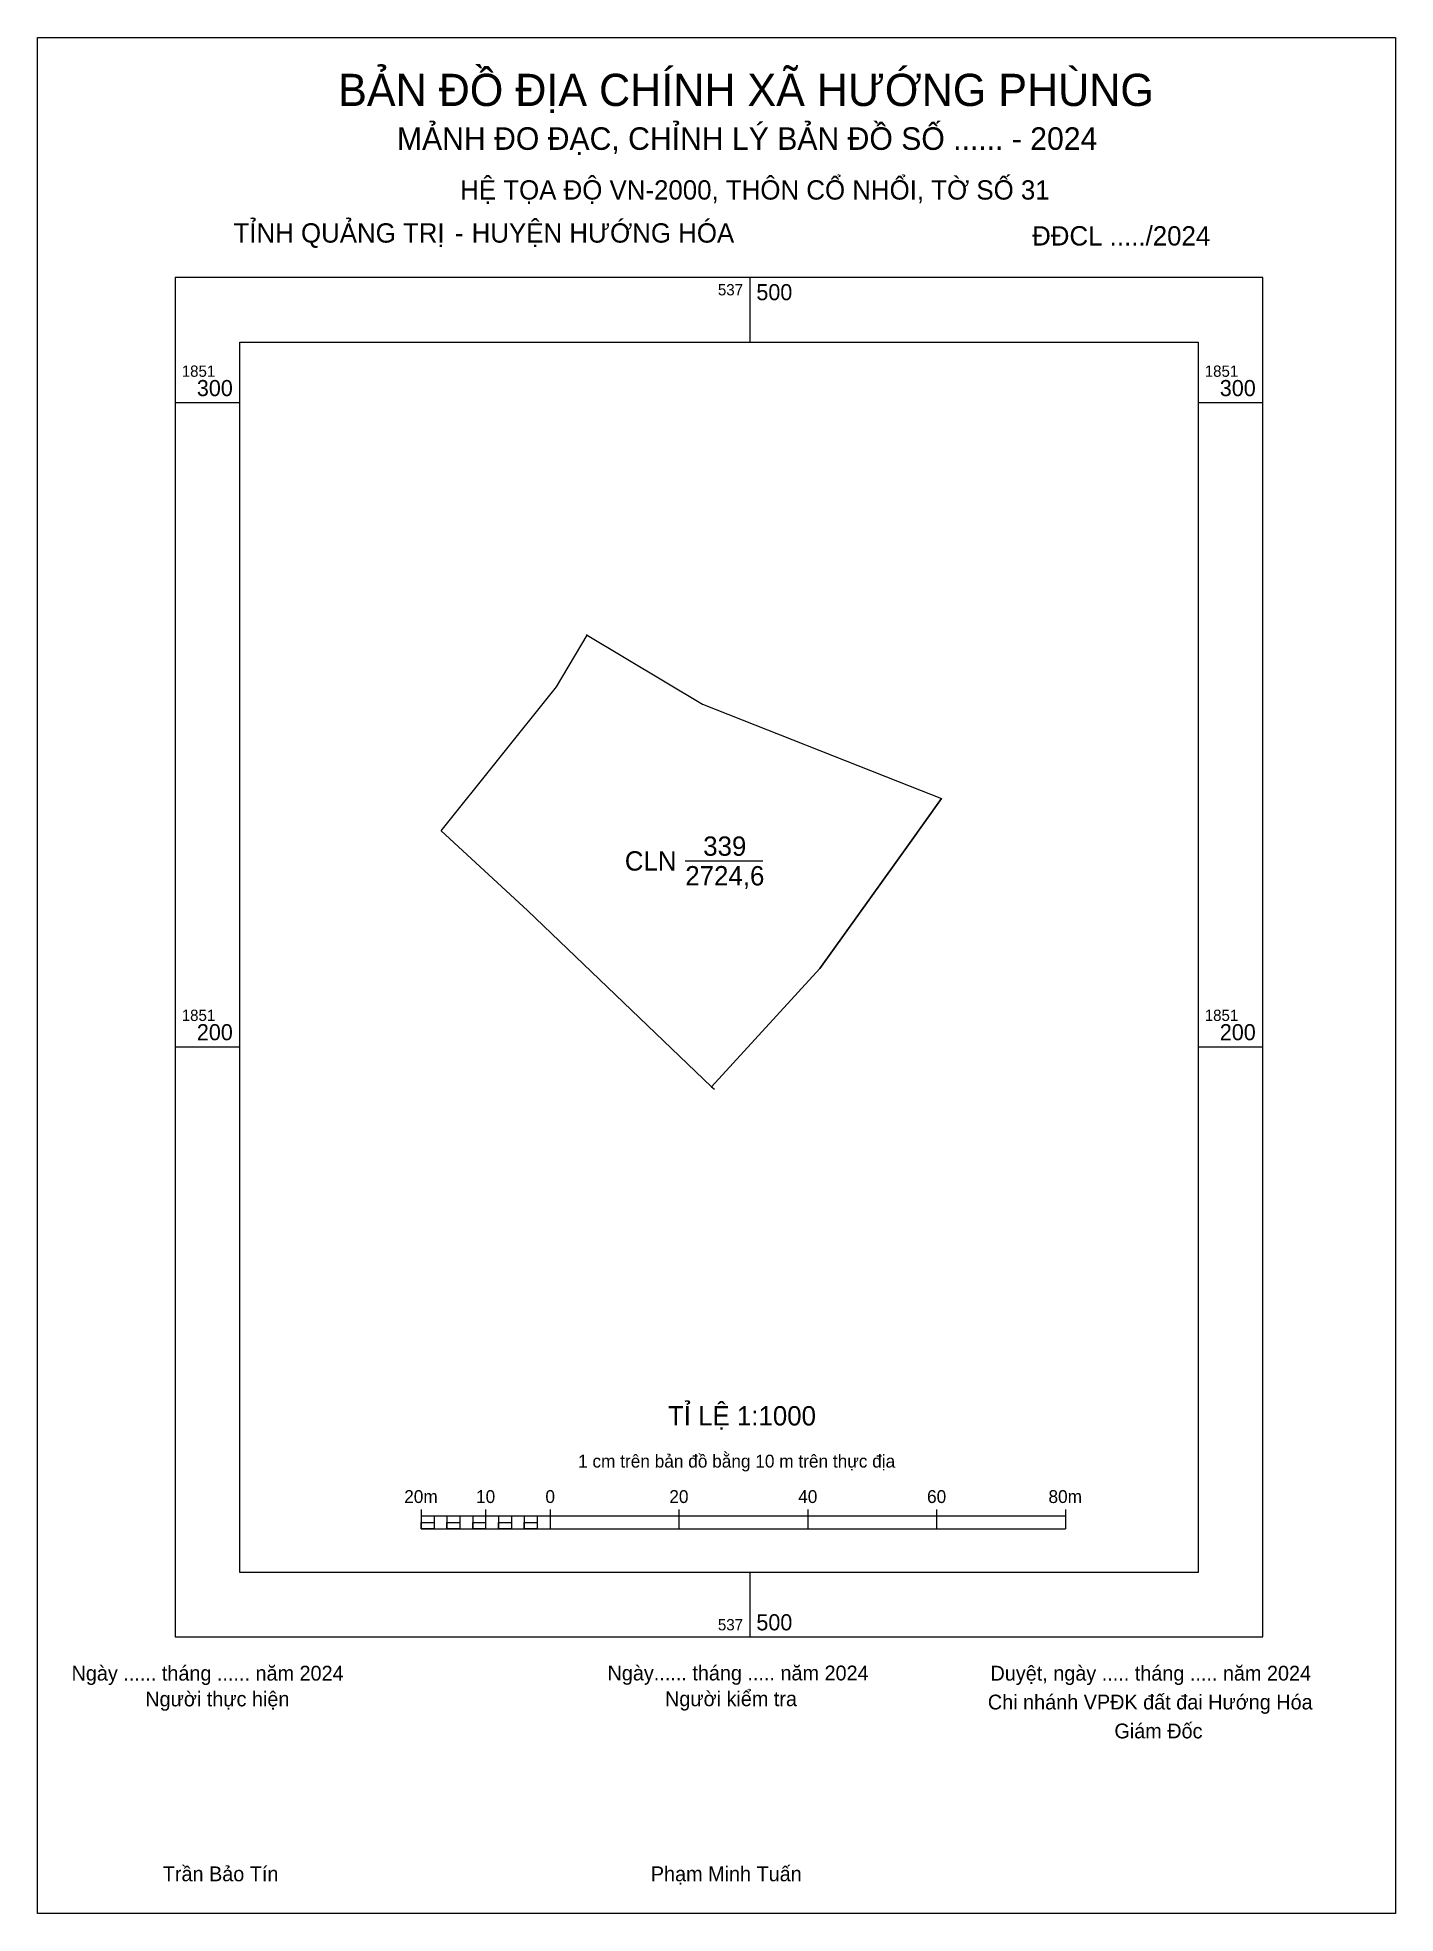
# Model space of a CAD drawing. Extents: x 537389 to 537600, y 1851065 to 1851357.
import ezdxf

# ---------------------------------------------------------------- set-up
doc = ezdxf.new("R2010")
doc.units = 0
for name, color, linetype in [('Level 1', 7, 'Continuous'), ('Level 10', 7, 'Continuous'), ('Level 13', 7, 'Continuous'), ('Level 2', 7, 'Continuous'), ('Level 27', 7, 'Continuous'), ('Level 6', 7, 'Continuous'), ('Level 62', 7, 'Continuous'), ('Level 63', 7, 'Continuous')]:
    doc.layers.add(name, color=color, linetype=linetype)

msp = doc.modelspace()

# ---------------------------------------------------------------- linework, layer by layer
at = {"layer": 'Level 1'}
for p, q in [((537389.43, 1851356.67), (537389.43, 1851356.67)), ((537600.2, 1851065.44), (537600.2, 1851065.44))]:
    msp.add_line(p, q, dxfattribs=at)
at = {"layer": 'Level 10'}
for p, q in [((537469.97, 1851255.85), (537474.73, 1851263.88)), ((537474.73, 1851263.88), (537492.64, 1851253.16)), ((537452.07, 1851233.52), (537469.97, 1851255.85)), ((537492.64, 1851253.16), (537524.89, 1851240.45)), ((537524.59, 1851231.34), (537529.74, 1851238.54)), ((537465.49, 1851221.17), (537452.07, 1851233.52)), ((537510.84, 1851212.14), (537524.59, 1851231.34)), ((537494.06, 1851193.79), (537465.49, 1851221.17)), ((537494.06, 1851193.79), (537510.84, 1851212.14)), ((537494.06, 1851193.79), (537494.51, 1851193.4))]:
    msp.add_line(p, q, dxfattribs=at)
msp.add_lwpolyline([(537494.06, 1851193.79), (537465.49, 1851221.17), (537452.07, 1851233.52), (537469.97, 1851255.85), (537474.73, 1851263.88), (537492.64, 1851253.16), (537524.89, 1851240.45), (537529.74, 1851238.54), (537524.59, 1851231.34), (537510.84, 1851212.14)], close=True, dxfattribs=at)
at = {"layer": 'Level 13'}
msp.add_line((537489.97, 1851228.84), (537501.99, 1851228.84), dxfattribs=at)
at = {"layer": 'Level 2'}
msp.add_lwpolyline([(537389.43, 1851356.67), (537600.19, 1851356.67), (537600.19, 1851065.44), (537389.43, 1851065.44)], close=True, dxfattribs=at)
at = {"layer": 'Level 27'}
for p, q in [((537474.73, 1851263.88), (537474.64, 1851263.92)), ((537494.06, 1851193.79), (537494.14, 1851193.73))]:
    msp.add_line(p, q, dxfattribs=at)
at = {"layer": 'Level 62'}
msp.add_lwpolyline([(537420.81, 1851309.39), (537569.59, 1851309.39), (537569.59, 1851118.39), (537420.81, 1851118.39)], close=True, dxfattribs=at)
at = {"layer": 'Level 63'}
for p, q in [((537389.43, 1851351.67), (537389.43, 1851356.67)), ((537389.43, 1851356.67), (537394.43, 1851356.67)), ((537389.43, 1851351.67), (537389.43, 1851356.67)), ((537389.43, 1851356.67), (537394.43, 1851356.67)), ((537595.19, 1851356.67), (537600.19, 1851356.67)), ((537595.19, 1851356.67), (537600.19, 1851356.67)), ((537600.19, 1851356.67), (537600.19, 1851351.67)), ((537600.19, 1851356.67), (537600.19, 1851351.67)), ((537389.43, 1851351.67), (537389.43, 1851351.67)), ((537389.43, 1851351.67), (537389.43, 1851351.67)), ((537500, 1851319.39), (537500, 1851309.39)), ((537410.81, 1851300), (537420.81, 1851300)), ((537569.59, 1851300), (537579.59, 1851300)), ((537410.81, 1851200), (537420.81, 1851200)), ((537569.59, 1851200), (537579.59, 1851200)), ((537448.97, 1851128.16), (537448.97, 1851125.16)), ((537448.97, 1851127.16), (537548.97, 1851127.16)), ((537450.97, 1851127.16), (537450.97, 1851125.16)), ((537452.97, 1851127.16), (537452.97, 1851125.16)), ((537454.97, 1851127.16), (537454.97, 1851125.16)), ((537456.97, 1851127.16), (537456.97, 1851125.16)), ((537458.97, 1851128.16), (537458.97, 1851125.16)), ((537458.97, 1851127.16), (537458.97, 1851125.16)), ((537460.97, 1851127.16), (537460.97, 1851125.16)), ((537462.97, 1851127.16), (537462.97, 1851125.16)), ((537464.97, 1851127.16), (537464.97, 1851125.16)), ((537466.97, 1851127.16), (537466.97, 1851125.16)), ((537468.97, 1851128.16), (537468.97, 1851125.16)), ((537468.97, 1851127.16), (537468.97, 1851125.16)), ((537488.97, 1851128.16), (537488.97, 1851125.16)), ((537508.97, 1851128.16), (537508.97, 1851125.16)), ((537528.97, 1851128.16), (537528.97, 1851125.16)), ((537548.97, 1851128.16), (537548.97, 1851125.16)), ((537448.97, 1851125.16), (537548.97, 1851125.16)), ((537500, 1851118.39), (537500, 1851108.39)), ((537389.43, 1851065.44), (537389.43, 1851070.44)), ((537389.43, 1851065.44), (537389.43, 1851070.44)), ((537600.19, 1851070.44), (537600.19, 1851065.44)), ((537600.19, 1851070.44), (537600.19, 1851065.44)), ((537394.43, 1851065.44), (537389.43, 1851065.44)), ((537394.43, 1851065.44), (537389.43, 1851065.44)), ((537600.19, 1851065.44), (537595.19, 1851065.44)), ((537600.19, 1851065.44), (537595.19, 1851065.44))]:
    msp.add_line(p, q, dxfattribs=at)
for points in [[(537410.81, 1851319.39), (537410.81, 1851108.39), (537579.59, 1851108.39), (537579.59, 1851319.39)], [(537448.97, 1851126.16), (537450.97, 1851126.16), (537450.97, 1851125.16), (537448.97, 1851125.16)], [(537448.97, 1851126.16), (537450.97, 1851126.16), (537450.97, 1851125.16), (537448.97, 1851125.16)], [(537452.97, 1851126.16), (537454.97, 1851126.16), (537454.97, 1851125.16), (537452.97, 1851125.16)], [(537456.97, 1851126.16), (537458.97, 1851126.16), (537458.97, 1851125.16), (537456.97, 1851125.16)], [(537460.97, 1851126.16), (537462.97, 1851126.16), (537462.97, 1851125.16), (537460.97, 1851125.16)], [(537464.97, 1851126.16), (537466.97, 1851126.16), (537466.97, 1851125.16), (537464.97, 1851125.16)]]:
    msp.add_lwpolyline(points, close=True, dxfattribs=at)

# ---------------------------------------------------------------- texts
at = {"layer": 'Level 13'}
for s, p in [('339', (537492.75, 1851229.64)), ('CLN', (537480.58, 1851227.34)), ('2724,6', (537489.97, 1851225.04))]:
    msp.add_text(s, height=3, dxfattribs=at).set_placement(p)
at = {"layer": 'Level 6'}
for s, p in [('HỆ TỌA ÐỘ VN-2000, THÔN CỔ NHỔI, TỜ SỐ 31', (537455.03, 1851331.51)), ('TỈ LỆ 1:1000', (537487.28, 1851141.2))]:
    msp.add_text(s, height=3, dxfattribs=at).set_placement(p)
at = {"layer": 'Level 63'}
for s, height, p in [('BẢN ĐỒ ĐỊA CHÍNH XÃ HƯỚNG PHÙNG ', 5, (537436.09, 1851346.04)), ('MẢNH ĐO ĐẠC, CHỈNH LÝ BẢN ĐỒ SỐ ...... - 2024', 3.5, (537445.21, 1851339.23)), ('TỈNH QUẢNG TRỊ', 3, (537419.85, 1851324.83)), (' HUYỆN HƯỚNG HÓA', 3, (537455.7, 1851324.83)), ('-', 3, (537454.22, 1851324.83)), ('ĐĐCL ...../2024', 3, (537543.8, 1851324.38)), ('537', 1.75, (537495.03, 1851316.64)), ('500', 2.5, (537501, 1851315.89)), ('1851', 1.75, (537411.81, 1851304)), ('1851', 1.75, (537570.59, 1851304)), ('300', 2.5, (537414.16, 1851301)), ('300', 2.5, (537572.93, 1851301)), ('1851', 1.75, (537411.81, 1851204)), ('1851', 1.75, (537570.59, 1851204)), ('200', 2.5, (537414.16, 1851201)), ('200', 2.5, (537572.93, 1851201)), ('1 cm trên bản đồ bằng 10 m trên thực địa', 2, (537473.33, 1851134.66)), ('20m', 2, (537446.34, 1851129.16)), ('10', 2, (537457.49, 1851129.16)), ('0', 2, (537468.26, 1851129.16)), ('20', 2, (537487.49, 1851129.16)), ('40', 2, (537507.49, 1851129.16)), ('60', 2, (537527.49, 1851129.16)), ('80m', 2, (537546.34, 1851129.16)), ('537', 1.75, (537495.03, 1851109.39)), ('500', 2.5, (537501, 1851109.39)), ('Ngày ...... tháng ...... năm 2024', 2.3, (537394.71, 1851101.59)), ('Ngày...... tháng ..... năm 2024', 2.3, (537477.9, 1851101.62)), ('Duyệt, ngày ..... tháng ..... năm 2024', 2.3, (537537.34, 1851101.59)), ('Người thực hiện', 2.3, (537406.15, 1851097.59)), ('Người kiểm tra', 2.3, (537486.82, 1851097.62)), ('Chi nhánh VPĐK đất đai Hướng Hóa', 2.3, (537536.93, 1851097.11)), ('Giám Đốc', 2.3, (537556.57, 1851092.62)), ('Trần Bảo Tín', 2.3, (537408.87, 1851070.44)), ('Phạm Minh Tuấn', 2.3, (537484.62, 1851070.44))]:
    msp.add_text(s, height=height, dxfattribs=at).set_placement(p)

doc.saveas('drawing.dxf')
